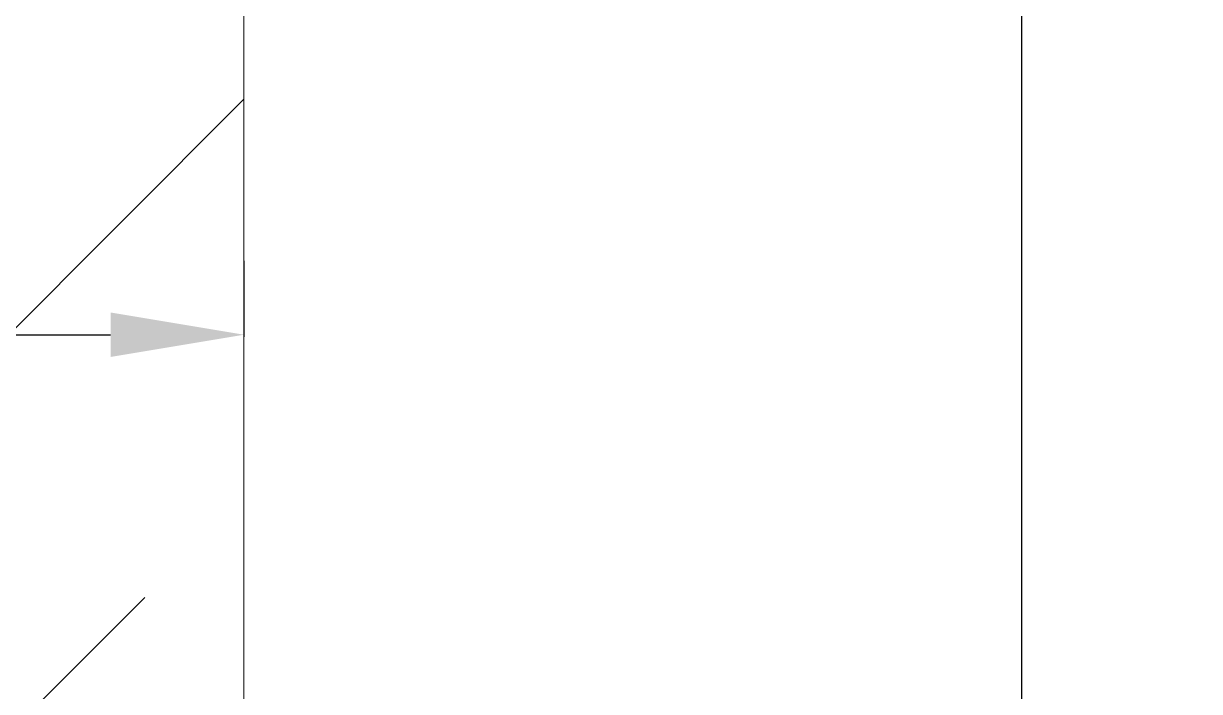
# Model space of a CAD drawing. Header units: millimetres. Extents: x -92759 to 184353, y -15225 to 86714.
# Drawn here: x 73733 to 74395, y 65597 to 65972 of the extents above; entities that cross this region are included whole.
import ezdxf

# ---------------------------------------------------------------- set-up
doc = ezdxf.new("R2010")
doc.units = ezdxf.units.MM
doc.layers.get('Defpoints').update_dxf_attribs({"color": 8})
doc.layers.add('A-PATT-CONC', color=8, linetype='Continuous')
doc.layers.add('HFI 9MM FPB', color=94, linetype='Continuous', lineweight=5)
doc.styles.add('Arial', font='arial.ttf')
doc.dimstyles.new('Home Fibre 02', dxfattribs={"dimscale": 0, "dimtxt": 120, "dimasz": 75, "dimexe": 1.25, "dimexo": 0.625, "dimgap": 25, "dimtad": 1, "dimtoh": 1, "dimdec": 0, "dimtxsty": 'Arial', "dimcen": 2.5, "dimadec": 0, "dimazin": 0, "dimtfac": 1, "dimtdec": 0, "dimtmove": 0, "dimatfit": 3, "dimfxl": 3, "dimarcsym": 0})

# ---------------------------------------------------------------- blocks, each defined once
blk = doc.blocks.new('*D837')
at = {"layer": 'Defpoints', "color": 0, "transparency": 16777216}
for p in [(-379618.07, -154479.06), (-378761.82, -154479.06), (-378761.82, -154521.31)]:
    blk.add_point(p, dxfattribs=at)
at = {"layer": 'HFI 9MM FPB', "color": 0, "lineweight": -2, "transparency": 16777216}
for p, q in [((-379618.07, -154479.68), (-379618.07, -154522.56)), ((-378761.82, -154479.68), (-378761.82, -154522.56)), ((-379543.07, -154521.31), (-378836.82, -154521.31))]:
    blk.add_line(p, q, dxfattribs=at)
at = {"layer": 'HFI 9MM FPB', "color": 0, "transparency": 16777216}
for points in [[(-379543.07, -154508.81), (-379543.07, -154533.81), (-379618.07, -154521.31)], [(-378836.82, -154508.81), (-378836.82, -154533.81), (-378761.82, -154521.31)]]:
    blk.add_solid(points, dxfattribs=at)
at = {"layer": 'HFI 9MM FPB', "color": 0, "transparency": 16777216, "insert": (-379189.94, -154435.04), "char_height": 120, "attachment_point": 5, "style": 'Arial'}
blk.add_mtext('856', dxfattribs=at)
blk = doc.blocks.new('RCP_B8L2')
at = {"layer": 'A-PATT-CONC'}
h = blk.add_hatch(dxfattribs=at)
h.set_pattern_fill('ANSI37', color=256, scale=189, angle=45)
h.set_pattern_definition([(90, (-375761.8, -151102.3), (-600.075, 0), []), (180, (-375761.8, -151102.3), (-6e-14, -600.075), [])])
h.paths.add_polyline_path([(-378761.82, -151102.3), (-375761.82, -151102.3), (-375761.82, -158302.3), (-378761.82, -158302.3)])
at = {"layer": 'HFI 9MM FPB'}
h = blk.add_hatch(dxfattribs=at)
h.set_pattern_fill('ANSI33', color=256, scale=50)
h.set_pattern_definition([(45, (-581589.02, -147239), (-224.5064, 224.5064), []), (45, (-581364.5, -147239), (-224.5064, 224.5064), [158.75, -79.375])])
h.paths.add_polyline_path([(-378761.82, -151102.3), (-375761.82, -151102.3), (-375761.82, -158302.3), (-378761.82, -158302.3)], flags=16)
h.paths.add_polyline_path([(-377668.07, -149827.3), (-374918.07, -149827.3), (-374918.07, -159127.3), (-379618.07, -159127.3), (-379618.07, -150277.3), (-377668.07, -150277.3)])
blk.add_lwpolyline([(-378761.82, -151102.3), (-375761.82, -151102.3), (-375761.82, -158302.3), (-378761.82, -158302.3)], close=True, dxfattribs=at)
dim = blk.add_linear_dim(base=(-378761.82, -154521.31), p1=(-379618.07, -154479.06), p2=(-378761.82, -154479.06), dimstyle='Home Fibre 02', override={"dimscale": 1}, dxfattribs=at)
dim.commit()
dim.dimension.update_dxf_attribs({"geometry": '*D837', "text_midpoint": (-379189.94, -154435.04)})

msp = doc.modelspace()

# ---------------------------------------------------------------- block references
at = {"layer": 'A-PATT-CONC'}
msp.add_blockref('RCP_B8L2', (452619.12, 220318.54), dxfattribs=at)

doc.saveas('drawing.dxf')
